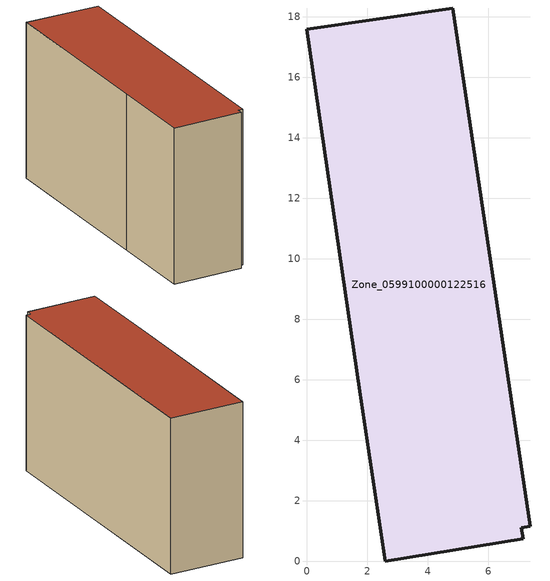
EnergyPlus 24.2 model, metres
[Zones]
Zone_0599100000122516
 floor ground (C_G): 7.15,0.73 2.6,0 1.75,5.61 0,17.58 4.82,18.28 7.39,1.16 7.09,1.11 z0
 wall outside (C_F): 1.75,5.61 2.6,0 7.15,0.73 7.09,1.11 7.39,1.16 4.82,18.28 0,17.58 1.75,5.61 z0:10.09
 roof outside (C_R): 2.6,0 7.15,0.73 7.09,1.11 7.39,1.16 4.82,18.28 0,17.58 1.75,5.61 z10.09
[BUILDING]
Pand.0599100000122516: North Axis=0; Terrain=City; Loads Convergence Tolerance Value=0.04; Temperature Convergence Tolerance Value=0.4; Solar Distribution=FullExterior; Maximum Number of Warmup Days=25; Minimum Number of Warmup Days=1
[Site:Location]
Rotterdam.The.Hague.AP_ZH_NLD Design_Conditions: Latitude=51.96; Longitude=4.45; Time Zone=1; Elevation=-4.5
[SITE:GROUNDTEMPERATURE:BUILDINGSURFACE]
18, 18, 18, 18, 18, 18, 18, 18, 18, 18, 18, 18
[MATERIAL] Thermal Absorptance=0.9; Solar Absorptance=0.7; Visible Absorptance=0.7
Name | Roughness | Thickness | Conductivity | Density | Specific Heat
G.TI.1946 | MediumSmooth | 0.15 | 1 | 540 | 1210
F.TI.1946 | Rough | 0.3 | 0.857143 | 1920 | 840
R.TI.1946 | MediumRough | 0.2 | 0.1 | 1500 | 1000
[CONSTRUCTION]
C_G: G.TI.1946
C_F: F.TI.1946
C_R: R.TI.1946
[ZONE]
Zone_0599100000122516: Type=1; Multiplier=1; Ceiling Height=Autocalculate; Volume=Autocalculate; Floor Area=autocalculate; Part of Total Floor Area=Yes
[ZONEINFILTRATION:DESIGNFLOWRATE]
Infil_Zone_0599100000122516: Zone or ZoneList or Space or SpaceList=Zone_0599100000122516; Schedule=AlwaysOn; Design Flow Rate Calculation Method=Flow/Area; Flow Rate per Floor Area=0.003; Constant Term Coefficient=1; Temperature Term Coefficient=0; Velocity Term Coefficient=0; Velocity Squared Term Coefficient=0
[HVACTEMPLATE:ZONE:IDEALLOADSAIRSYSTEM]
Zone_0599100000122516: Maximum Heating Supply Air Temperature=50; Minimum Cooling Supply Air Temperature=13; Maximum Heating Supply Air Humidity Ratio=0.0156; Minimum Cooling Supply Air Humidity Ratio=0.0077; Heating Limit=NoLimit; Cooling Limit=NoLimit; Dehumidification Control Type=ConstantSensibleHeatRatio; Cooling Sensible Heat Ratio=0.7; Dehumidification Setpoint=60; Humidification Control Type=None; Humidification Setpoint=30; Outdoor Air Method=None; Outdoor Air Flow Rate per Person=0.00944; Outdoor Air Flow Rate per Zone Floor Area=0; Outdoor Air Flow Rate per Zone=0; Demand Controlled Ventilation Type=None; Outdoor Air Economizer Type=NoEconomizer; Heat Recovery Type=None; Sensible Heat Recovery Effectiveness=0.7; Latent Heat Recovery Effectiveness=0.65
[ZONECONTROL:THERMOSTAT]
ThermostatControl_Zone_0599100000122516: Zone or ZoneList=Zone_0599100000122516; Control Type Schedule=DualSetpointControlType; Control 1=Thermostat_Zone_0599100000122516; Temperature Difference Between Cutout And Setpoint=0
[THERMOSTATSETPOINT:DUALSETPOINT]
Thermostat_Zone_0599100000122516: Heating Setpoint Temperature Schedule=HeatingSetpoint_Zone_0599100000122516; Cooling Setpoint Temperature Schedule=CoolingSetpoint_Zone_0599100000122516
[SCHEDULE:COMPACT]
HeatingSetpoint_Zone_0599100000122516: Through: 12/31, For: AllDays, Until: 24:00, 21
CoolingSetpoint_Zone_0599100000122516: Through: 12/31, For: AllDays, Until: 24:00, 24
DualSetpointControlType: Through: 12/31, For: AllDays, Until: 24:00, 4
AlwaysOn: Through: 12/31, For: AllDays, Until: 24:00, 1
